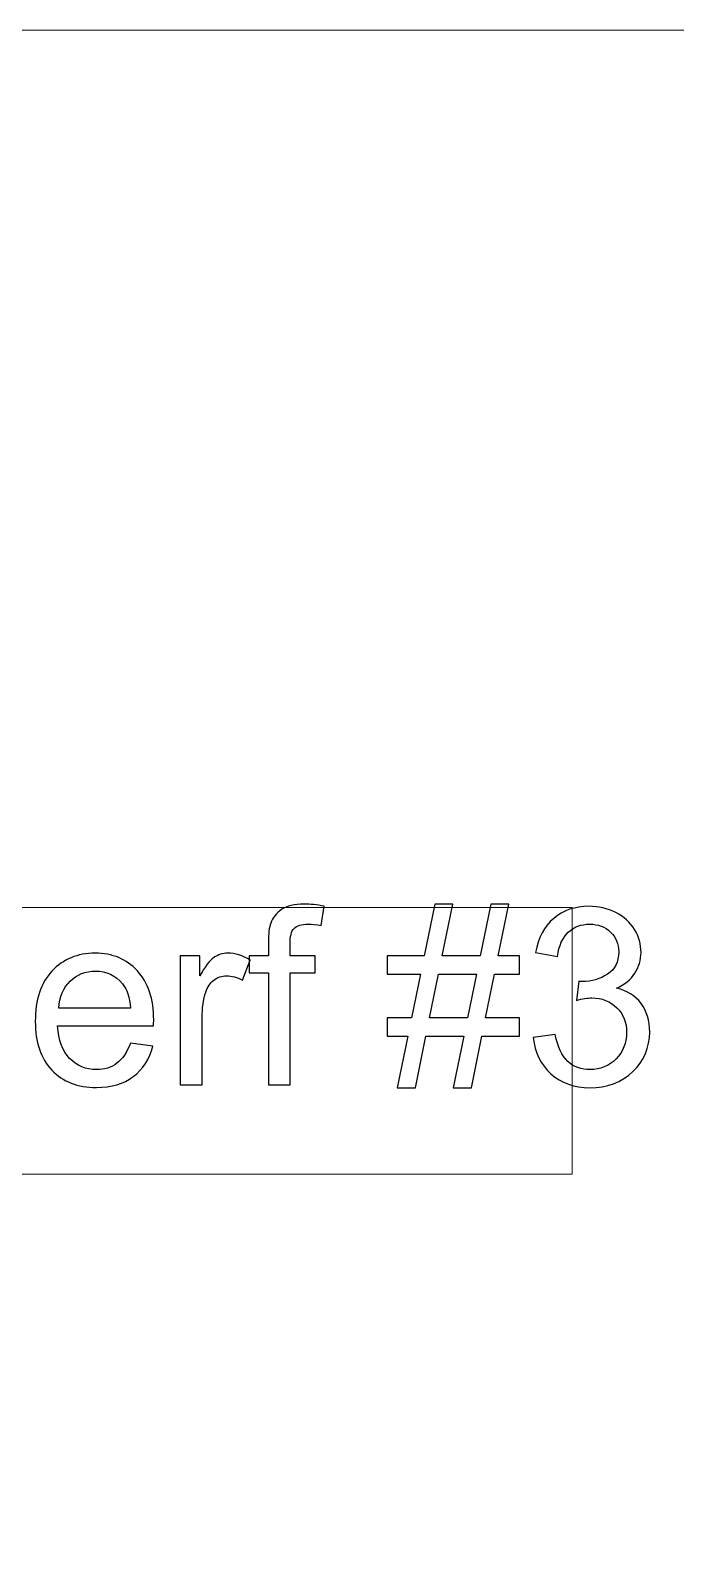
# Model space of a CAD drawing. Header units: centimetres. Extents: x -29.7 to 21.6, y -14.4 to 13.7.
# Drawn here: x 17.823 to 19.335, y 10.163 to 13.695 of the extents above; entities that cross this region are included whole.
import ezdxf

# ---------------------------------------------------------------- set-up
doc = ezdxf.new("R2010")
doc.units = ezdxf.units.CM
doc.header["$MEASUREMENT"] = 0
doc.layers.add('Layer 1', color=7, linetype='Continuous')

msp = doc.modelspace()

# ---------------------------------------------------------------- linework, layer by layer
at = {"layer": 'Layer 1', "color": 1, "lineweight": 9}
for points, knots in [([(11.61165, 9.70732), (11.61165, 9.70732), (11.61165, 13.6953), (11.61165, 13.6953), (11.61165, 13.6953), (11.61165, 13.6953), (21.58158, 13.6953), (21.58158, 13.6953), (21.58158, 13.6953), (21.58158, 13.6953), (21.58158, 9.70732), (21.58158, 9.70732)], [0, 0, 0, 0, 0.25, 0.25, 0.25, 0.25, 0.5, 0.5, 0.5, 0.5, 1, 1, 1, 1]), ([(19.0923, 11.01684), (19.0923, 11.01684), (14.61667, 11.01684), (14.61667, 11.01684), (14.61667, 11.01684), (14.61667, 11.01684), (14.61667, 11.64086), (14.61667, 11.64086), (14.61667, 11.64086), (14.61667, 11.64086), (19.0923, 11.64086), (19.0923, 11.64086), (19.0923, 11.64086), (19.0923, 11.64086), (19.0923, 11.01684), (19.0923, 11.01684)], [0, 0, 0, 0, 0.2, 0.2, 0.2, 0.2, 0.4, 0.4, 0.4, 0.4, 0.6, 0.6, 0.6, 0.6, 1, 1, 1, 1]), ([(19.0923, 11.01684), (19.0923, 11.01684), (14.61667, 11.01684), (14.61667, 11.01684), (14.61667, 11.01684), (14.61667, 11.01684), (14.61667, 11.64086), (14.61667, 11.64086), (14.61667, 11.64086), (14.61667, 11.64086), (19.0923, 11.64086), (19.0923, 11.64086), (19.0923, 11.64086), (19.0923, 11.64086), (19.0923, 11.01684), (19.0923, 11.01684)], [0, 0, 0, 0, 0.2, 0.2, 0.2, 0.2, 0.4, 0.4, 0.4, 0.4, 0.6, 0.6, 0.6, 0.6, 1, 1, 1, 1]), ([(18.38094, 11.22593), (18.38094, 11.22593), (18.38094, 11.48802), (18.38094, 11.48802), (18.38094, 11.48802), (18.38094, 11.48802), (18.33561, 11.48802), (18.33561, 11.48802), (18.33561, 11.48802), (18.33561, 11.48802), (18.33561, 11.52753), (18.33561, 11.52753), (18.33561, 11.52753), (18.33561, 11.52753), (18.38094, 11.52753), (18.38094, 11.52753), (18.38094, 11.52753), (18.38094, 11.52753), (18.38094, 11.55949), (18.38094, 11.55949), (18.38094, 11.55949), (18.38094, 11.57974), (18.38268, 11.59475), (18.38626, 11.60453), (18.38626, 11.60453), (18.3912, 11.6177), (18.39973, 11.62845), (18.41212, 11.63668), (18.41212, 11.63668), (18.42442, 11.64492), (18.44176, 11.64899), (18.46404, 11.64899), (18.46404, 11.64899), (18.47847, 11.64899), (18.49435, 11.64724), (18.51179, 11.64385), (18.51179, 11.64385), (18.51179, 11.64385), (18.50413, 11.59911), (18.50413, 11.59911), (18.50413, 11.59911), (18.49348, 11.60095), (18.48351, 11.60191), (18.47401, 11.60191), (18.47401, 11.60191), (18.45852, 11.60191), (18.44757, 11.59862), (18.44108, 11.59204), (18.44108, 11.59204), (18.43469, 11.58545), (18.43149, 11.57315), (18.43149, 11.55513), (18.43149, 11.55513), (18.43149, 11.55513), (18.43149, 11.52753), (18.43149, 11.52753), (18.43149, 11.52753), (18.43149, 11.52753), (18.49019, 11.52753), (18.49019, 11.52753), (18.49019, 11.52753), (18.49019, 11.52753), (18.49019, 11.48802), (18.49019, 11.48802), (18.49019, 11.48802), (18.49019, 11.48802), (18.43208, 11.48802), (18.43208, 11.48802), (18.43208, 11.48802), (18.43208, 11.48802), (18.43208, 11.22593), (18.43208, 11.22593), (18.43208, 11.22593), (18.43208, 11.22593), (18.38094, 11.22593), (18.38094, 11.22593)], [0, 0, 0, 0, 0.05, 0.05, 0.05, 0.05, 0.1, 0.1, 0.1, 0.1, 0.15, 0.15, 0.15, 0.15, 0.2, 0.2, 0.2, 0.2, 0.25, 0.25, 0.25, 0.25, 0.3, 0.3, 0.3, 0.3, 0.35, 0.35, 0.35, 0.35, 0.4, 0.4, 0.4, 0.4, 0.45, 0.45, 0.45, 0.45, 0.5, 0.5, 0.5, 0.5, 0.55, 0.55, 0.55, 0.55, 0.6, 0.6, 0.6, 0.6, 0.65, 0.65, 0.65, 0.65, 0.7, 0.7, 0.7, 0.7, 0.75, 0.75, 0.75, 0.75, 0.8, 0.8, 0.8, 0.8, 0.85, 0.85, 0.85, 0.85, 0.9, 0.9, 0.9, 0.9, 1, 1, 1, 1]), ([(18.68234, 11.21896), (18.68234, 11.21896), (18.70703, 11.33983), (18.70703, 11.33983), (18.70703, 11.33983), (18.70703, 11.33983), (18.65909, 11.33983), (18.65909, 11.33983), (18.65909, 11.33983), (18.65909, 11.33983), (18.65909, 11.38225), (18.65909, 11.38225), (18.65909, 11.38225), (18.65909, 11.38225), (18.71565, 11.38225), (18.71565, 11.38225), (18.71565, 11.38225), (18.71565, 11.38225), (18.73667, 11.48511), (18.73667, 11.48511), (18.73667, 11.48511), (18.73667, 11.48511), (18.65909, 11.48511), (18.65909, 11.48511), (18.65909, 11.48511), (18.65909, 11.48511), (18.65909, 11.52753), (18.65909, 11.52753), (18.65909, 11.52753), (18.65909, 11.52753), (18.74529, 11.52753), (18.74529, 11.52753), (18.74529, 11.52753), (18.74529, 11.52753), (18.77009, 11.64899), (18.77009, 11.64899), (18.77009, 11.64899), (18.77009, 11.64899), (18.8127, 11.64899), (18.8127, 11.64899), (18.8127, 11.64899), (18.8127, 11.64899), (18.78791, 11.52753), (18.78791, 11.52753), (18.78791, 11.52753), (18.78791, 11.52753), (18.87653, 11.52753), (18.87653, 11.52753), (18.87653, 11.52753), (18.87653, 11.52753), (18.90132, 11.64899), (18.90132, 11.64899), (18.90132, 11.64899), (18.90132, 11.64899), (18.94384, 11.64899), (18.94384, 11.64899), (18.94384, 11.64899), (18.94384, 11.64899), (18.91905, 11.52753), (18.91905, 11.52753), (18.91905, 11.52753), (18.91905, 11.52753), (18.96825, 11.52753), (18.96825, 11.52753), (18.96825, 11.52753), (18.96825, 11.52753), (18.96825, 11.48511), (18.96825, 11.48511), (18.96825, 11.48511), (18.96825, 11.48511), (18.91043, 11.48511), (18.91043, 11.48511), (18.91043, 11.48511), (18.91043, 11.48511), (18.88941, 11.38225), (18.88941, 11.38225), (18.88941, 11.38225), (18.88941, 11.38225), (18.96825, 11.38225), (18.96825, 11.38225), (18.96825, 11.38225), (18.96825, 11.38225), (18.96825, 11.33983), (18.96825, 11.33983), (18.96825, 11.33983), (18.96825, 11.33983), (18.88079, 11.33983), (18.88079, 11.33983), (18.88079, 11.33983), (18.88079, 11.33983), (18.85609, 11.21896), (18.85609, 11.21896), (18.85609, 11.21896), (18.85609, 11.21896), (18.81348, 11.21896), (18.81348, 11.21896), (18.81348, 11.21896), (18.81348, 11.21896), (18.83817, 11.33983), (18.83817, 11.33983), (18.83817, 11.33983), (18.83817, 11.33983), (18.74955, 11.33983), (18.74955, 11.33983), (18.74955, 11.33983), (18.74955, 11.33983), (18.72485, 11.21896), (18.72485, 11.21896), (18.72485, 11.21896), (18.72485, 11.21896), (18.68234, 11.21896), (18.68234, 11.21896)], [0, 0, 0, 0, 0.0344828, 0.0344828, 0.0344828, 0.0344828, 0.0689655, 0.0689655, 0.0689655, 0.0689655, 0.1034483, 0.1034483, 0.1034483, 0.1034483, 0.137931, 0.137931, 0.137931, 0.137931, 0.1724138, 0.1724138, 0.1724138, 0.1724138, 0.2068966, 0.2068966, 0.2068966, 0.2068966, 0.2413793, 0.2413793, 0.2413793, 0.2413793, 0.2758621, 0.2758621, 0.2758621, 0.2758621, 0.3103448, 0.3103448, 0.3103448, 0.3103448, 0.3448276, 0.3448276, 0.3448276, 0.3448276, 0.3793103, 0.3793103, 0.3793103, 0.3793103, 0.4137931, 0.4137931, 0.4137931, 0.4137931, 0.4482759, 0.4482759, 0.4482759, 0.4482759, 0.4827586, 0.4827586, 0.4827586, 0.4827586, 0.5172414, 0.5172414, 0.5172414, 0.5172414, 0.5517241, 0.5517241, 0.5517241, 0.5517241, 0.5862069, 0.5862069, 0.5862069, 0.5862069, 0.6206897, 0.6206897, 0.6206897, 0.6206897, 0.6551724, 0.6551724, 0.6551724, 0.6551724, 0.6896552, 0.6896552, 0.6896552, 0.6896552, 0.7241379, 0.7241379, 0.7241379, 0.7241379, 0.7586207, 0.7586207, 0.7586207, 0.7586207, 0.7931034, 0.7931034, 0.7931034, 0.7931034, 0.8275862, 0.8275862, 0.8275862, 0.8275862, 0.862069, 0.862069, 0.862069, 0.862069, 0.8965517, 0.8965517, 0.8965517, 0.8965517, 0.9310345, 0.9310345, 0.9310345, 0.9310345, 1, 1, 1, 1]), ([(19.00089, 11.33634), (19.00089, 11.33634), (19.05203, 11.34332), (19.05203, 11.34332), (19.05203, 11.34332), (19.05793, 11.31426), (19.06781, 11.29334), (19.08186, 11.28056), (19.08186, 11.28056), (19.0959, 11.26777), (19.11314, 11.26138), (19.13358, 11.26138), (19.13358, 11.26138), (19.15779, 11.26138), (19.17823, 11.26971), (19.19469, 11.28637), (19.19469, 11.28637), (19.21116, 11.30303), (19.21939, 11.32366), (19.21939, 11.34826), (19.21939, 11.34826), (19.21939, 11.37169), (19.21174, 11.39106), (19.19634, 11.40637), (19.19634, 11.40637), (19.18103, 11.42157), (19.16157, 11.42923), (19.13784, 11.42923), (19.13784, 11.42923), (19.12815, 11.42923), (19.11614, 11.42729), (19.10171, 11.42351), (19.10171, 11.42351), (19.10171, 11.42351), (19.10743, 11.46826), (19.10743, 11.46826), (19.10743, 11.46826), (19.11082, 11.46787), (19.11362, 11.46768), (19.11566, 11.46768), (19.11566, 11.46768), (19.13755, 11.46768), (19.15711, 11.47339), (19.17464, 11.48472), (19.17464, 11.48472), (19.19208, 11.49605), (19.20079, 11.51349), (19.20079, 11.53702), (19.20079, 11.53702), (19.20079, 11.55572), (19.1944, 11.57121), (19.18171, 11.58351), (19.18171, 11.58351), (19.16902, 11.59581), (19.15266, 11.60191), (19.13261, 11.60191), (19.13261, 11.60191), (19.11266, 11.60191), (19.09609, 11.59562), (19.08282, 11.58303), (19.08282, 11.58303), (19.06956, 11.57044), (19.06103, 11.55155), (19.05726, 11.52637), (19.05726, 11.52637), (19.05726, 11.52637), (19.00612, 11.53567), (19.00612, 11.53567), (19.00612, 11.53567), (19.01241, 11.56995), (19.02655, 11.59659), (19.04873, 11.61547), (19.04873, 11.61547), (19.07082, 11.63436), (19.09842, 11.64376), (19.13135, 11.64376), (19.13135, 11.64376), (19.15401, 11.64376), (19.17493, 11.63891), (19.19401, 11.62913), (19.19401, 11.62913), (19.21319, 11.61945), (19.22781, 11.60618), (19.23789, 11.58942), (19.23789, 11.58942), (19.24806, 11.57257), (19.25309, 11.55475), (19.25309, 11.53586), (19.25309, 11.53586), (19.25309, 11.51794), (19.24825, 11.50167), (19.23866, 11.48695), (19.23866, 11.48695), (19.22898, 11.47223), (19.21464, 11.46051), (19.19576, 11.45179), (19.19576, 11.45179), (19.22036, 11.44617), (19.23944, 11.43436), (19.25309, 11.41644), (19.25309, 11.41644), (19.26665, 11.39862), (19.27343, 11.37615), (19.27343, 11.34932), (19.27343, 11.34932), (19.27343, 11.313), (19.26016, 11.2821), (19.23372, 11.25683), (19.23372, 11.25683), (19.20718, 11.23155), (19.17367, 11.21896), (19.13319, 11.21896), (19.13319, 11.21896), (19.09667, 11.21896), (19.06636, 11.2299), (19.04224, 11.25169), (19.04224, 11.25169), (19.01803, 11.27348), (19.00428, 11.30167), (19.00089, 11.33634)], [0, 0, 0, 0, 0.0322581, 0.0322581, 0.0322581, 0.0322581, 0.0645161, 0.0645161, 0.0645161, 0.0645161, 0.0967742, 0.0967742, 0.0967742, 0.0967742, 0.1290323, 0.1290323, 0.1290323, 0.1290323, 0.1612903, 0.1612903, 0.1612903, 0.1612903, 0.1935484, 0.1935484, 0.1935484, 0.1935484, 0.2258065, 0.2258065, 0.2258065, 0.2258065, 0.2580645, 0.2580645, 0.2580645, 0.2580645, 0.2903226, 0.2903226, 0.2903226, 0.2903226, 0.3225806, 0.3225806, 0.3225806, 0.3225806, 0.3548387, 0.3548387, 0.3548387, 0.3548387, 0.3870968, 0.3870968, 0.3870968, 0.3870968, 0.4193548, 0.4193548, 0.4193548, 0.4193548, 0.4516129, 0.4516129, 0.4516129, 0.4516129, 0.483871, 0.483871, 0.483871, 0.483871, 0.516129, 0.516129, 0.516129, 0.516129, 0.5483871, 0.5483871, 0.5483871, 0.5483871, 0.5806452, 0.5806452, 0.5806452, 0.5806452, 0.6129032, 0.6129032, 0.6129032, 0.6129032, 0.6451613, 0.6451613, 0.6451613, 0.6451613, 0.6774194, 0.6774194, 0.6774194, 0.6774194, 0.7096774, 0.7096774, 0.7096774, 0.7096774, 0.7419355, 0.7419355, 0.7419355, 0.7419355, 0.7741935, 0.7741935, 0.7741935, 0.7741935, 0.8064516, 0.8064516, 0.8064516, 0.8064516, 0.8387097, 0.8387097, 0.8387097, 0.8387097, 0.8709677, 0.8709677, 0.8709677, 0.8709677, 0.9032258, 0.9032258, 0.9032258, 0.9032258, 0.9354839, 0.9354839, 0.9354839, 0.9354839, 1, 1, 1, 1]), ([(18.05774, 11.32356), (18.05774, 11.32356), (18.11062, 11.31658), (18.11062, 11.31658), (18.11062, 11.31658), (18.10239, 11.28588), (18.08699, 11.26196), (18.06452, 11.24501), (18.06452, 11.24501), (18.04205, 11.22806), (18.01338, 11.21954), (17.97842, 11.21954), (17.97842, 11.21954), (17.93445, 11.21954), (17.89958, 11.2331), (17.87382, 11.26022), (17.87382, 11.26022), (17.84805, 11.28724), (17.83517, 11.3253), (17.83517, 11.37421), (17.83517, 11.37421), (17.83517, 11.42477), (17.84815, 11.46409), (17.8742, 11.49199), (17.8742, 11.49199), (17.90026, 11.51998), (17.93406, 11.53392), (17.97561, 11.53392), (17.97561, 11.53392), (18.0158, 11.53392), (18.04864, 11.52027), (18.07411, 11.49286), (18.07411, 11.49286), (18.09958, 11.46545), (18.11237, 11.4269), (18.11237, 11.37721), (18.11237, 11.37721), (18.11237, 11.37421), (18.11227, 11.36966), (18.11208, 11.36366), (18.11208, 11.36366), (18.11208, 11.36366), (17.88747, 11.36366), (17.88747, 11.36366), (17.88747, 11.36366), (17.88941, 11.33063), (17.89871, 11.30525), (17.91556, 11.28772), (17.91556, 11.28772), (17.93232, 11.27019), (17.95333, 11.26138), (17.97842, 11.26138), (17.97842, 11.26138), (17.99711, 11.26138), (18.01309, 11.26632), (18.02626, 11.2762), (18.02626, 11.2762), (18.03953, 11.28608), (18.04999, 11.30186), (18.05774, 11.32356)], [0, 0, 0, 0, 0.0625, 0.0625, 0.0625, 0.0625, 0.125, 0.125, 0.125, 0.125, 0.1875, 0.1875, 0.1875, 0.1875, 0.25, 0.25, 0.25, 0.25, 0.3125, 0.3125, 0.3125, 0.3125, 0.375, 0.375, 0.375, 0.375, 0.4375, 0.4375, 0.4375, 0.4375, 0.5, 0.5, 0.5, 0.5, 0.5625, 0.5625, 0.5625, 0.5625, 0.625, 0.625, 0.625, 0.625, 0.6875, 0.6875, 0.6875, 0.6875, 0.75, 0.75, 0.75, 0.75, 0.8125, 0.8125, 0.8125, 0.8125, 0.875, 0.875, 0.875, 0.875, 1, 1, 1, 1]), ([(18.17464, 11.22593), (18.17464, 11.22593), (18.17464, 11.52753), (18.17464, 11.52753), (18.17464, 11.52753), (18.17464, 11.52753), (18.22055, 11.52753), (18.22055, 11.52753), (18.22055, 11.52753), (18.22055, 11.52753), (18.22055, 11.48133), (18.22055, 11.48133), (18.22055, 11.48133), (18.23227, 11.50274), (18.24312, 11.51688), (18.25309, 11.52366), (18.25309, 11.52366), (18.26307, 11.53053), (18.27401, 11.53392), (18.28593, 11.53392), (18.28593, 11.53392), (18.30317, 11.53392), (18.3207, 11.5285), (18.33852, 11.51775), (18.33852, 11.51775), (18.33852, 11.51775), (18.32031, 11.47058), (18.32031, 11.47058), (18.32031, 11.47058), (18.30791, 11.47755), (18.29552, 11.48104), (18.28312, 11.48104), (18.28312, 11.48104), (18.27198, 11.48104), (18.262, 11.47765), (18.25319, 11.47097), (18.25319, 11.47097), (18.24438, 11.46429), (18.23808, 11.45499), (18.2343, 11.44308), (18.2343, 11.44308), (18.22859, 11.42496), (18.22578, 11.40511), (18.22578, 11.38351), (18.22578, 11.38351), (18.22578, 11.38351), (18.22578, 11.22593), (18.22578, 11.22593), (18.22578, 11.22593), (18.22578, 11.22593), (18.17464, 11.22593), (18.17464, 11.22593)], [0, 0, 0, 0, 0.0714286, 0.0714286, 0.0714286, 0.0714286, 0.1428571, 0.1428571, 0.1428571, 0.1428571, 0.2142857, 0.2142857, 0.2142857, 0.2142857, 0.2857143, 0.2857143, 0.2857143, 0.2857143, 0.3571429, 0.3571429, 0.3571429, 0.3571429, 0.4285714, 0.4285714, 0.4285714, 0.4285714, 0.5, 0.5, 0.5, 0.5, 0.5714286, 0.5714286, 0.5714286, 0.5714286, 0.6428571, 0.6428571, 0.6428571, 0.6428571, 0.7142857, 0.7142857, 0.7142857, 0.7142857, 0.7857143, 0.7857143, 0.7857143, 0.7857143, 0.8571429, 0.8571429, 0.8571429, 0.8571429, 1, 1, 1, 1]), ([(17.89038, 11.4055), (17.89038, 11.4055), (18.05832, 11.4055), (18.05832, 11.4055), (18.05832, 11.4055), (18.05609, 11.43087), (18.0496, 11.44985), (18.03905, 11.46254), (18.03905, 11.46254), (18.02287, 11.4822), (18.00176, 11.49208), (17.9759, 11.49208), (17.9759, 11.49208), (17.95246, 11.49208), (17.9328, 11.48424), (17.91682, 11.46855), (17.91682, 11.46855), (17.90093, 11.45286), (17.89212, 11.43184), (17.89038, 11.4055)], [0, 0, 0, 0, 0.1666667, 0.1666667, 0.1666667, 0.1666667, 0.3333333, 0.3333333, 0.3333333, 0.3333333, 0.5, 0.5, 0.5, 0.5, 0.6666667, 0.6666667, 0.6666667, 0.6666667, 1, 1, 1, 1]), ([(18.75817, 11.38225), (18.75817, 11.38225), (18.84679, 11.38225), (18.84679, 11.38225), (18.84679, 11.38225), (18.84679, 11.38225), (18.86781, 11.48511), (18.86781, 11.48511), (18.86781, 11.48511), (18.86781, 11.48511), (18.77919, 11.48511), (18.77919, 11.48511), (18.77919, 11.48511), (18.77919, 11.48511), (18.75817, 11.38225), (18.75817, 11.38225)], [0, 0, 0, 0, 0.2, 0.2, 0.2, 0.2, 0.4, 0.4, 0.4, 0.4, 0.6, 0.6, 0.6, 0.6, 1, 1, 1, 1])]:
    msp.add_open_spline(points, degree=3, knots=knots, dxfattribs=at)
at = {"layer": 'Layer 1', "color": 250}
for points, knots in [([(18.38094, 11.22593), (18.38094, 11.22593), (18.38094, 11.48802), (18.38094, 11.48802), (18.38094, 11.48802), (18.38094, 11.48802), (18.33561, 11.48802), (18.33561, 11.48802), (18.33561, 11.48802), (18.33561, 11.48802), (18.33561, 11.52753), (18.33561, 11.52753), (18.33561, 11.52753), (18.33561, 11.52753), (18.38094, 11.52753), (18.38094, 11.52753), (18.38094, 11.52753), (18.38094, 11.52753), (18.38094, 11.55949), (18.38094, 11.55949), (18.38094, 11.55949), (18.38094, 11.57974), (18.38268, 11.59475), (18.38626, 11.60453), (18.38626, 11.60453), (18.3912, 11.6177), (18.39973, 11.62845), (18.41212, 11.63668), (18.41212, 11.63668), (18.42442, 11.64492), (18.44176, 11.64899), (18.46404, 11.64899), (18.46404, 11.64899), (18.47847, 11.64899), (18.49435, 11.64724), (18.51179, 11.64385), (18.51179, 11.64385), (18.51179, 11.64385), (18.50413, 11.59911), (18.50413, 11.59911), (18.50413, 11.59911), (18.49348, 11.60095), (18.48351, 11.60191), (18.47401, 11.60191), (18.47401, 11.60191), (18.45852, 11.60191), (18.44757, 11.59862), (18.44108, 11.59204), (18.44108, 11.59204), (18.43469, 11.58545), (18.43149, 11.57315), (18.43149, 11.55513), (18.43149, 11.55513), (18.43149, 11.55513), (18.43149, 11.52753), (18.43149, 11.52753), (18.43149, 11.52753), (18.43149, 11.52753), (18.49019, 11.52753), (18.49019, 11.52753), (18.49019, 11.52753), (18.49019, 11.52753), (18.49019, 11.48802), (18.49019, 11.48802), (18.49019, 11.48802), (18.49019, 11.48802), (18.43208, 11.48802), (18.43208, 11.48802), (18.43208, 11.48802), (18.43208, 11.48802), (18.43208, 11.22593), (18.43208, 11.22593), (18.43208, 11.22593), (18.43208, 11.22593), (18.38094, 11.22593), (18.38094, 11.22593)], [0, 0, 0, 0, 0.05, 0.05, 0.05, 0.05, 0.1, 0.1, 0.1, 0.1, 0.15, 0.15, 0.15, 0.15, 0.2, 0.2, 0.2, 0.2, 0.25, 0.25, 0.25, 0.25, 0.3, 0.3, 0.3, 0.3, 0.35, 0.35, 0.35, 0.35, 0.4, 0.4, 0.4, 0.4, 0.45, 0.45, 0.45, 0.45, 0.5, 0.5, 0.5, 0.5, 0.55, 0.55, 0.55, 0.55, 0.6, 0.6, 0.6, 0.6, 0.65, 0.65, 0.65, 0.65, 0.7, 0.7, 0.7, 0.7, 0.75, 0.75, 0.75, 0.75, 0.8, 0.8, 0.8, 0.8, 0.85, 0.85, 0.85, 0.85, 0.9, 0.9, 0.9, 0.9, 1, 1, 1, 1]), ([(18.68234, 11.21896), (18.68234, 11.21896), (18.70703, 11.33983), (18.70703, 11.33983), (18.70703, 11.33983), (18.70703, 11.33983), (18.65909, 11.33983), (18.65909, 11.33983), (18.65909, 11.33983), (18.65909, 11.33983), (18.65909, 11.38225), (18.65909, 11.38225), (18.65909, 11.38225), (18.65909, 11.38225), (18.71565, 11.38225), (18.71565, 11.38225), (18.71565, 11.38225), (18.71565, 11.38225), (18.73667, 11.48511), (18.73667, 11.48511), (18.73667, 11.48511), (18.73667, 11.48511), (18.65909, 11.48511), (18.65909, 11.48511), (18.65909, 11.48511), (18.65909, 11.48511), (18.65909, 11.52753), (18.65909, 11.52753), (18.65909, 11.52753), (18.65909, 11.52753), (18.74529, 11.52753), (18.74529, 11.52753), (18.74529, 11.52753), (18.74529, 11.52753), (18.77009, 11.64899), (18.77009, 11.64899), (18.77009, 11.64899), (18.77009, 11.64899), (18.8127, 11.64899), (18.8127, 11.64899), (18.8127, 11.64899), (18.8127, 11.64899), (18.78791, 11.52753), (18.78791, 11.52753), (18.78791, 11.52753), (18.78791, 11.52753), (18.87653, 11.52753), (18.87653, 11.52753), (18.87653, 11.52753), (18.87653, 11.52753), (18.90132, 11.64899), (18.90132, 11.64899), (18.90132, 11.64899), (18.90132, 11.64899), (18.94384, 11.64899), (18.94384, 11.64899), (18.94384, 11.64899), (18.94384, 11.64899), (18.91905, 11.52753), (18.91905, 11.52753), (18.91905, 11.52753), (18.91905, 11.52753), (18.96825, 11.52753), (18.96825, 11.52753), (18.96825, 11.52753), (18.96825, 11.52753), (18.96825, 11.48511), (18.96825, 11.48511), (18.96825, 11.48511), (18.96825, 11.48511), (18.91043, 11.48511), (18.91043, 11.48511), (18.91043, 11.48511), (18.91043, 11.48511), (18.88941, 11.38225), (18.88941, 11.38225), (18.88941, 11.38225), (18.88941, 11.38225), (18.96825, 11.38225), (18.96825, 11.38225), (18.96825, 11.38225), (18.96825, 11.38225), (18.96825, 11.33983), (18.96825, 11.33983), (18.96825, 11.33983), (18.96825, 11.33983), (18.88079, 11.33983), (18.88079, 11.33983), (18.88079, 11.33983), (18.88079, 11.33983), (18.85609, 11.21896), (18.85609, 11.21896), (18.85609, 11.21896), (18.85609, 11.21896), (18.81348, 11.21896), (18.81348, 11.21896), (18.81348, 11.21896), (18.81348, 11.21896), (18.83817, 11.33983), (18.83817, 11.33983), (18.83817, 11.33983), (18.83817, 11.33983), (18.74955, 11.33983), (18.74955, 11.33983), (18.74955, 11.33983), (18.74955, 11.33983), (18.72485, 11.21896), (18.72485, 11.21896), (18.72485, 11.21896), (18.72485, 11.21896), (18.68234, 11.21896), (18.68234, 11.21896)], [0, 0, 0, 0, 0.0344828, 0.0344828, 0.0344828, 0.0344828, 0.0689655, 0.0689655, 0.0689655, 0.0689655, 0.1034483, 0.1034483, 0.1034483, 0.1034483, 0.137931, 0.137931, 0.137931, 0.137931, 0.1724138, 0.1724138, 0.1724138, 0.1724138, 0.2068966, 0.2068966, 0.2068966, 0.2068966, 0.2413793, 0.2413793, 0.2413793, 0.2413793, 0.2758621, 0.2758621, 0.2758621, 0.2758621, 0.3103448, 0.3103448, 0.3103448, 0.3103448, 0.3448276, 0.3448276, 0.3448276, 0.3448276, 0.3793103, 0.3793103, 0.3793103, 0.3793103, 0.4137931, 0.4137931, 0.4137931, 0.4137931, 0.4482759, 0.4482759, 0.4482759, 0.4482759, 0.4827586, 0.4827586, 0.4827586, 0.4827586, 0.5172414, 0.5172414, 0.5172414, 0.5172414, 0.5517241, 0.5517241, 0.5517241, 0.5517241, 0.5862069, 0.5862069, 0.5862069, 0.5862069, 0.6206897, 0.6206897, 0.6206897, 0.6206897, 0.6551724, 0.6551724, 0.6551724, 0.6551724, 0.6896552, 0.6896552, 0.6896552, 0.6896552, 0.7241379, 0.7241379, 0.7241379, 0.7241379, 0.7586207, 0.7586207, 0.7586207, 0.7586207, 0.7931034, 0.7931034, 0.7931034, 0.7931034, 0.8275862, 0.8275862, 0.8275862, 0.8275862, 0.862069, 0.862069, 0.862069, 0.862069, 0.8965517, 0.8965517, 0.8965517, 0.8965517, 0.9310345, 0.9310345, 0.9310345, 0.9310345, 1, 1, 1, 1]), ([(19.00089, 11.33634), (19.00089, 11.33634), (19.05203, 11.34332), (19.05203, 11.34332), (19.05203, 11.34332), (19.05793, 11.31426), (19.06781, 11.29334), (19.08186, 11.28056), (19.08186, 11.28056), (19.0959, 11.26777), (19.11314, 11.26138), (19.13358, 11.26138), (19.13358, 11.26138), (19.15779, 11.26138), (19.17823, 11.26971), (19.19469, 11.28637), (19.19469, 11.28637), (19.21116, 11.30303), (19.21939, 11.32366), (19.21939, 11.34826), (19.21939, 11.34826), (19.21939, 11.37169), (19.21174, 11.39106), (19.19634, 11.40637), (19.19634, 11.40637), (19.18103, 11.42157), (19.16157, 11.42923), (19.13784, 11.42923), (19.13784, 11.42923), (19.12815, 11.42923), (19.11614, 11.42729), (19.10171, 11.42351), (19.10171, 11.42351), (19.10171, 11.42351), (19.10743, 11.46826), (19.10743, 11.46826), (19.10743, 11.46826), (19.11082, 11.46787), (19.11362, 11.46768), (19.11566, 11.46768), (19.11566, 11.46768), (19.13755, 11.46768), (19.15711, 11.47339), (19.17464, 11.48472), (19.17464, 11.48472), (19.19208, 11.49605), (19.20079, 11.51349), (19.20079, 11.53702), (19.20079, 11.53702), (19.20079, 11.55572), (19.1944, 11.57121), (19.18171, 11.58351), (19.18171, 11.58351), (19.16902, 11.59581), (19.15266, 11.60191), (19.13261, 11.60191), (19.13261, 11.60191), (19.11266, 11.60191), (19.09609, 11.59562), (19.08282, 11.58303), (19.08282, 11.58303), (19.06956, 11.57044), (19.06103, 11.55155), (19.05726, 11.52637), (19.05726, 11.52637), (19.05726, 11.52637), (19.00612, 11.53567), (19.00612, 11.53567), (19.00612, 11.53567), (19.01241, 11.56995), (19.02655, 11.59659), (19.04873, 11.61547), (19.04873, 11.61547), (19.07082, 11.63436), (19.09842, 11.64376), (19.13135, 11.64376), (19.13135, 11.64376), (19.15401, 11.64376), (19.17493, 11.63891), (19.19401, 11.62913), (19.19401, 11.62913), (19.21319, 11.61945), (19.22781, 11.60618), (19.23789, 11.58942), (19.23789, 11.58942), (19.24806, 11.57257), (19.25309, 11.55475), (19.25309, 11.53586), (19.25309, 11.53586), (19.25309, 11.51794), (19.24825, 11.50167), (19.23866, 11.48695), (19.23866, 11.48695), (19.22898, 11.47223), (19.21464, 11.46051), (19.19576, 11.45179), (19.19576, 11.45179), (19.22036, 11.44617), (19.23944, 11.43436), (19.25309, 11.41644), (19.25309, 11.41644), (19.26665, 11.39862), (19.27343, 11.37615), (19.27343, 11.34932), (19.27343, 11.34932), (19.27343, 11.313), (19.26016, 11.2821), (19.23372, 11.25683), (19.23372, 11.25683), (19.20718, 11.23155), (19.17367, 11.21896), (19.13319, 11.21896), (19.13319, 11.21896), (19.09667, 11.21896), (19.06636, 11.2299), (19.04224, 11.25169), (19.04224, 11.25169), (19.01803, 11.27348), (19.00428, 11.30167), (19.00089, 11.33634)], [0, 0, 0, 0, 0.0322581, 0.0322581, 0.0322581, 0.0322581, 0.0645161, 0.0645161, 0.0645161, 0.0645161, 0.0967742, 0.0967742, 0.0967742, 0.0967742, 0.1290323, 0.1290323, 0.1290323, 0.1290323, 0.1612903, 0.1612903, 0.1612903, 0.1612903, 0.1935484, 0.1935484, 0.1935484, 0.1935484, 0.2258065, 0.2258065, 0.2258065, 0.2258065, 0.2580645, 0.2580645, 0.2580645, 0.2580645, 0.2903226, 0.2903226, 0.2903226, 0.2903226, 0.3225806, 0.3225806, 0.3225806, 0.3225806, 0.3548387, 0.3548387, 0.3548387, 0.3548387, 0.3870968, 0.3870968, 0.3870968, 0.3870968, 0.4193548, 0.4193548, 0.4193548, 0.4193548, 0.4516129, 0.4516129, 0.4516129, 0.4516129, 0.483871, 0.483871, 0.483871, 0.483871, 0.516129, 0.516129, 0.516129, 0.516129, 0.5483871, 0.5483871, 0.5483871, 0.5483871, 0.5806452, 0.5806452, 0.5806452, 0.5806452, 0.6129032, 0.6129032, 0.6129032, 0.6129032, 0.6451613, 0.6451613, 0.6451613, 0.6451613, 0.6774194, 0.6774194, 0.6774194, 0.6774194, 0.7096774, 0.7096774, 0.7096774, 0.7096774, 0.7419355, 0.7419355, 0.7419355, 0.7419355, 0.7741935, 0.7741935, 0.7741935, 0.7741935, 0.8064516, 0.8064516, 0.8064516, 0.8064516, 0.8387097, 0.8387097, 0.8387097, 0.8387097, 0.8709677, 0.8709677, 0.8709677, 0.8709677, 0.9032258, 0.9032258, 0.9032258, 0.9032258, 0.9354839, 0.9354839, 0.9354839, 0.9354839, 1, 1, 1, 1]), ([(18.05774, 11.32356), (18.05774, 11.32356), (18.11062, 11.31658), (18.11062, 11.31658), (18.11062, 11.31658), (18.10239, 11.28588), (18.08699, 11.26196), (18.06452, 11.24501), (18.06452, 11.24501), (18.04205, 11.22806), (18.01338, 11.21954), (17.97842, 11.21954), (17.97842, 11.21954), (17.93445, 11.21954), (17.89958, 11.2331), (17.87382, 11.26022), (17.87382, 11.26022), (17.84805, 11.28724), (17.83517, 11.3253), (17.83517, 11.37421), (17.83517, 11.37421), (17.83517, 11.42477), (17.84815, 11.46409), (17.8742, 11.49199), (17.8742, 11.49199), (17.90026, 11.51998), (17.93406, 11.53392), (17.97561, 11.53392), (17.97561, 11.53392), (18.0158, 11.53392), (18.04864, 11.52027), (18.07411, 11.49286), (18.07411, 11.49286), (18.09958, 11.46545), (18.11237, 11.4269), (18.11237, 11.37721), (18.11237, 11.37721), (18.11237, 11.37421), (18.11227, 11.36966), (18.11208, 11.36366), (18.11208, 11.36366), (18.11208, 11.36366), (17.88747, 11.36366), (17.88747, 11.36366), (17.88747, 11.36366), (17.88941, 11.33063), (17.89871, 11.30525), (17.91556, 11.28772), (17.91556, 11.28772), (17.93232, 11.27019), (17.95333, 11.26138), (17.97842, 11.26138), (17.97842, 11.26138), (17.99711, 11.26138), (18.01309, 11.26632), (18.02626, 11.2762), (18.02626, 11.2762), (18.03953, 11.28608), (18.04999, 11.30186), (18.05774, 11.32356)], [0, 0, 0, 0, 0.0625, 0.0625, 0.0625, 0.0625, 0.125, 0.125, 0.125, 0.125, 0.1875, 0.1875, 0.1875, 0.1875, 0.25, 0.25, 0.25, 0.25, 0.3125, 0.3125, 0.3125, 0.3125, 0.375, 0.375, 0.375, 0.375, 0.4375, 0.4375, 0.4375, 0.4375, 0.5, 0.5, 0.5, 0.5, 0.5625, 0.5625, 0.5625, 0.5625, 0.625, 0.625, 0.625, 0.625, 0.6875, 0.6875, 0.6875, 0.6875, 0.75, 0.75, 0.75, 0.75, 0.8125, 0.8125, 0.8125, 0.8125, 0.875, 0.875, 0.875, 0.875, 1, 1, 1, 1]), ([(18.17464, 11.22593), (18.17464, 11.22593), (18.17464, 11.52753), (18.17464, 11.52753), (18.17464, 11.52753), (18.17464, 11.52753), (18.22055, 11.52753), (18.22055, 11.52753), (18.22055, 11.52753), (18.22055, 11.52753), (18.22055, 11.48133), (18.22055, 11.48133), (18.22055, 11.48133), (18.23227, 11.50274), (18.24312, 11.51688), (18.25309, 11.52366), (18.25309, 11.52366), (18.26307, 11.53053), (18.27401, 11.53392), (18.28593, 11.53392), (18.28593, 11.53392), (18.30317, 11.53392), (18.3207, 11.5285), (18.33852, 11.51775), (18.33852, 11.51775), (18.33852, 11.51775), (18.32031, 11.47058), (18.32031, 11.47058), (18.32031, 11.47058), (18.30791, 11.47755), (18.29552, 11.48104), (18.28312, 11.48104), (18.28312, 11.48104), (18.27198, 11.48104), (18.262, 11.47765), (18.25319, 11.47097), (18.25319, 11.47097), (18.24438, 11.46429), (18.23808, 11.45499), (18.2343, 11.44308), (18.2343, 11.44308), (18.22859, 11.42496), (18.22578, 11.40511), (18.22578, 11.38351), (18.22578, 11.38351), (18.22578, 11.38351), (18.22578, 11.22593), (18.22578, 11.22593), (18.22578, 11.22593), (18.22578, 11.22593), (18.17464, 11.22593), (18.17464, 11.22593)], [0, 0, 0, 0, 0.0714286, 0.0714286, 0.0714286, 0.0714286, 0.1428571, 0.1428571, 0.1428571, 0.1428571, 0.2142857, 0.2142857, 0.2142857, 0.2142857, 0.2857143, 0.2857143, 0.2857143, 0.2857143, 0.3571429, 0.3571429, 0.3571429, 0.3571429, 0.4285714, 0.4285714, 0.4285714, 0.4285714, 0.5, 0.5, 0.5, 0.5, 0.5714286, 0.5714286, 0.5714286, 0.5714286, 0.6428571, 0.6428571, 0.6428571, 0.6428571, 0.7142857, 0.7142857, 0.7142857, 0.7142857, 0.7857143, 0.7857143, 0.7857143, 0.7857143, 0.8571429, 0.8571429, 0.8571429, 0.8571429, 1, 1, 1, 1]), ([(17.89038, 11.4055), (17.89038, 11.4055), (18.05832, 11.4055), (18.05832, 11.4055), (18.05832, 11.4055), (18.05609, 11.43087), (18.0496, 11.44985), (18.03905, 11.46254), (18.03905, 11.46254), (18.02287, 11.4822), (18.00176, 11.49208), (17.9759, 11.49208), (17.9759, 11.49208), (17.95246, 11.49208), (17.9328, 11.48424), (17.91682, 11.46855), (17.91682, 11.46855), (17.90093, 11.45286), (17.89212, 11.43184), (17.89038, 11.4055)], [0, 0, 0, 0, 0.1666667, 0.1666667, 0.1666667, 0.1666667, 0.3333333, 0.3333333, 0.3333333, 0.3333333, 0.5, 0.5, 0.5, 0.5, 0.6666667, 0.6666667, 0.6666667, 0.6666667, 1, 1, 1, 1]), ([(18.75817, 11.38225), (18.75817, 11.38225), (18.84679, 11.38225), (18.84679, 11.38225), (18.84679, 11.38225), (18.84679, 11.38225), (18.86781, 11.48511), (18.86781, 11.48511), (18.86781, 11.48511), (18.86781, 11.48511), (18.77919, 11.48511), (18.77919, 11.48511), (18.77919, 11.48511), (18.77919, 11.48511), (18.75817, 11.38225), (18.75817, 11.38225)], [0, 0, 0, 0, 0.2, 0.2, 0.2, 0.2, 0.4, 0.4, 0.4, 0.4, 0.6, 0.6, 0.6, 0.6, 1, 1, 1, 1])]:
    msp.add_open_spline(points, degree=3, knots=knots, dxfattribs=at)

doc.saveas('drawing.dxf')
